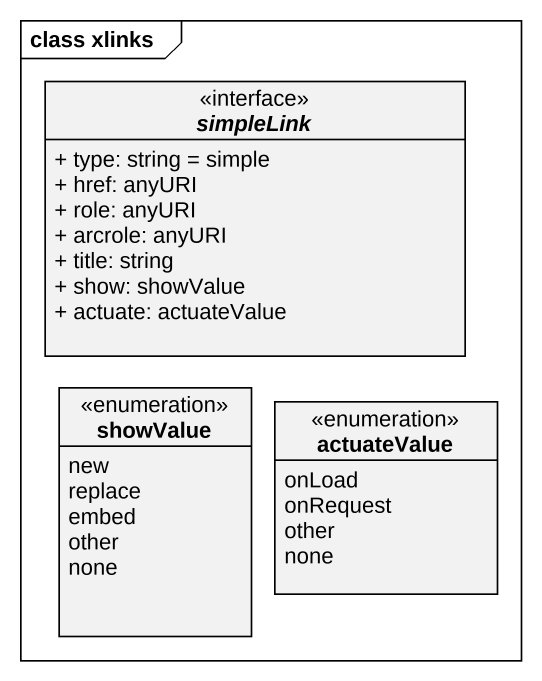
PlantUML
@startuml
mainframe class xlinks
hide circle
hide empty members
skinparam classAttributeIconSize 0
abstract class simpleLink <<interface>> {
  + type: string = simple
  + href: anyURI
  + role: anyURI
  + arcrole: anyURI
  + title: string
  + show: showValue
  + actuate: actuateValue
}
enum showValue {
  new
  replace
  embed
  other
  none
}
enum actuateValue {
  onLoad
  onRequest
  other
  none
}
@enduml
